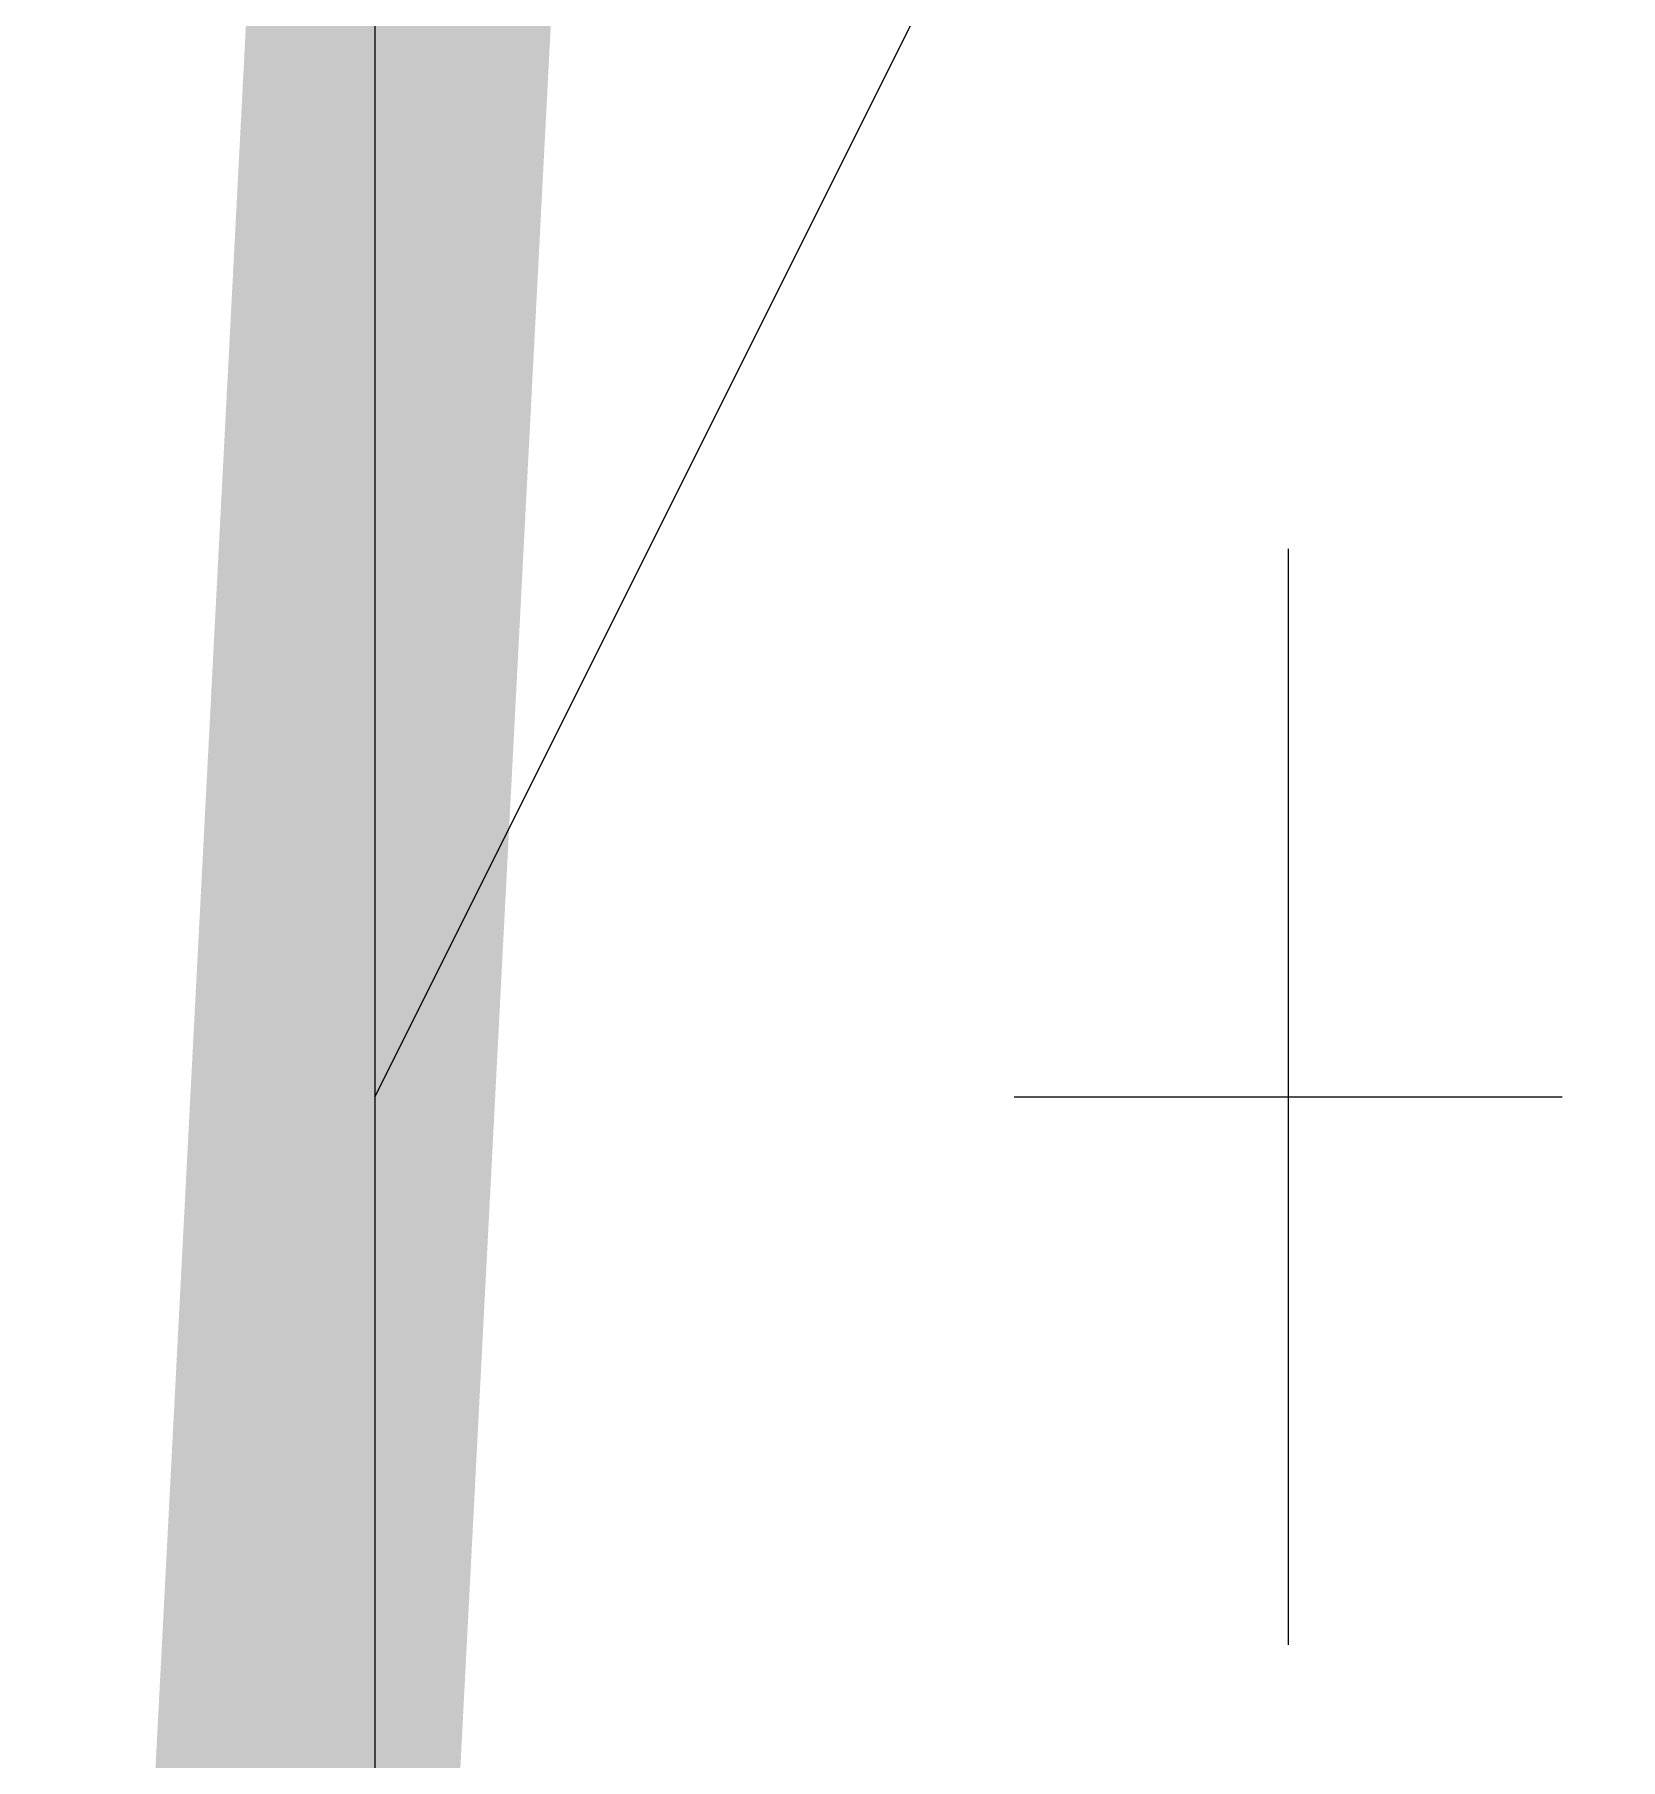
# Model space of a CAD drawing. Header units: millimetres. Extents: x -1499 to 6658, y -12483 to -6008.
# Drawn here: x 1788.068 to 1790.673, y -10971.451 to -10968.618 of the extents above; entities that cross this region are included whole.
import ezdxf

# ---------------------------------------------------------------- set-up
doc = ezdxf.new("R2010")
doc.units = ezdxf.units.MM
doc.linetypes.add('CONT', pattern=[2, 1, 1])
doc.linetypes.add('HIDDEN', pattern=[0.375, 0.25, -0.125])
doc.layers.add('CC-RFIL', color=4, linetype='CONT')
doc.layers.add('Layer', color=7, linetype='Continuous')

# ---------------------------------------------------------------- blocks, each defined once
blk = doc.blocks.new('TB-10')
at = {"layer": 'Layer'}
for points in [[(-1, -0.8), (-1, -6), (1, -6), (1, -0.8), (-1, -0.8)], [(-1, -3.3), (1, -1.3)], [(-0.5, -3.15), (-0.5, -3.45)], [(-0.65, -3.3), (-0.35, -3.3)]]:
    blk.add_lwpolyline(points, dxfattribs=at)

msp = doc.modelspace()

# ---------------------------------------------------------------- linework, layer by layer
at = {"layer": 'CC-RFIL', "color": 7, "linetype": 'HIDDEN', "ltscale": 1000, "const_width": 0.5, "flags": 128}
msp.add_lwpolyline([(1788.7645, -10966.7016), (1785.7304, -11025.2033)], dxfattribs=at)

# ---------------------------------------------------------------- block references
at = {"xscale": 3, "yscale": 6, "zscale": 3}
msp.add_blockref('TB-10', (1791.6272, -10950.563), dxfattribs=at)

doc.saveas('drawing.dxf')
